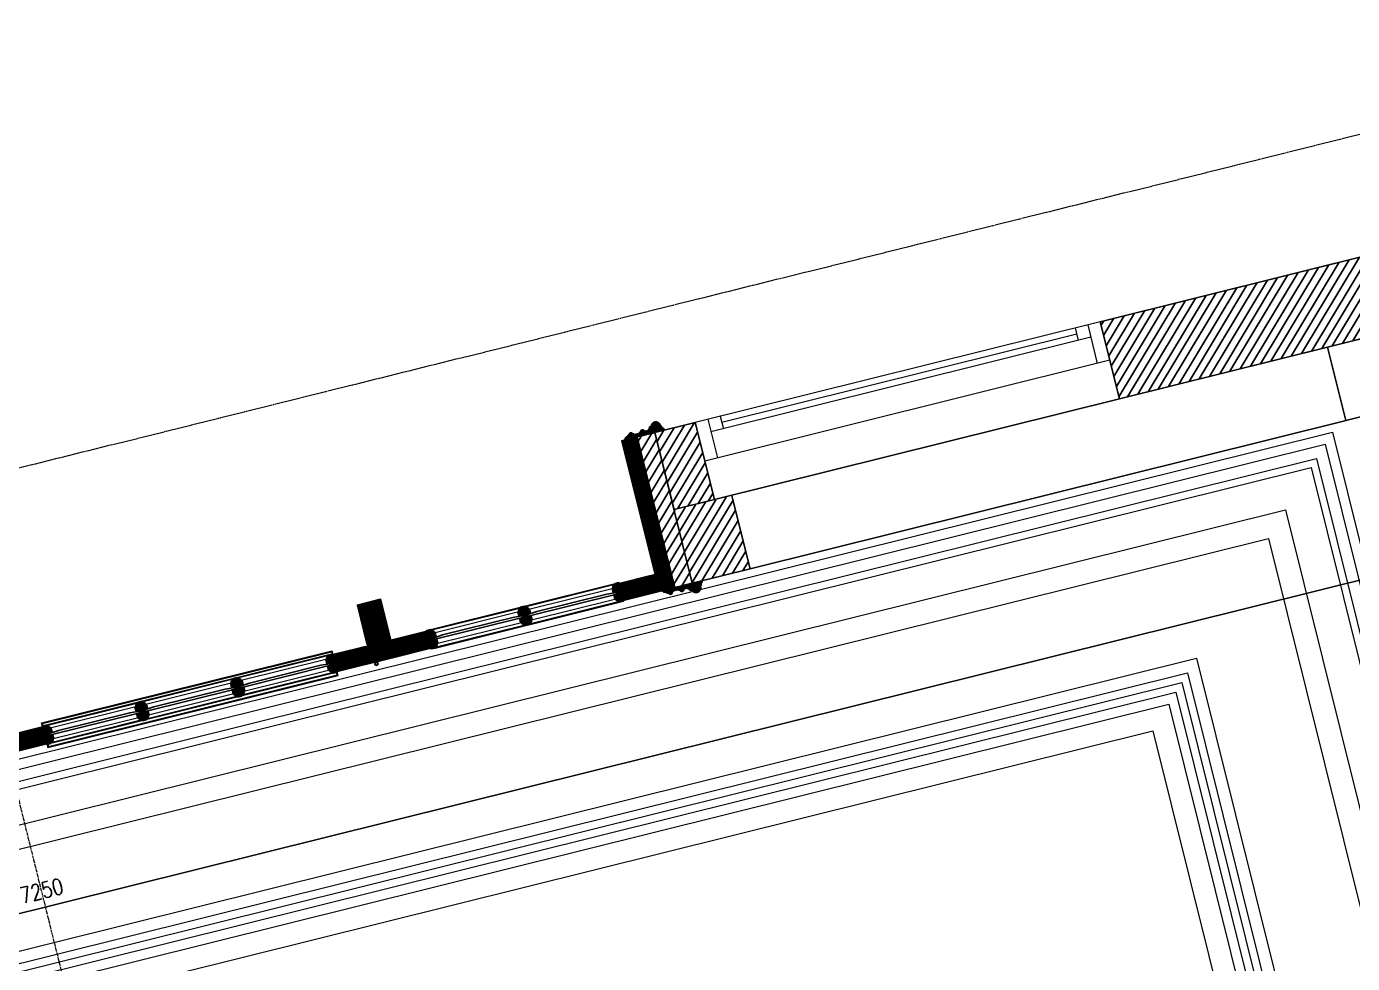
# Model space of a CAD drawing. Header units: inches. Extents: x 122939 to 389145, y 29603 to 574065.
# Drawn here: x 355941 to 359277, y 500644 to 503002 of the extents above; entities that cross this region are included whole.
import ezdxf

# ---------------------------------------------------------------- set-up
doc = ezdxf.new("R2010")
doc.units = ezdxf.units.IN
doc.header["$MEASUREMENT"] = 0
doc.linetypes.add('CENTERX2', pattern=[4, 2.5, -0.5, 0.5, -0.5])
doc.linetypes.add('PHANTOM-Z', pattern=[69.2, 60, -1.4, 2.5, -1.4, 2.5, -1.4])
for name, color, linetype, lineweight in [('a-cut', 30, 'PHANTOM-Z', 18), ('A-Dim-ID', 9, 'Continuous', 20), ('A-GLAZ', 134, 'Continuous', 18), ('A-WALL-TILE', 8, 'Continuous', 9), ('GRC', 41, 'Continuous', 0)]:
    doc.layers.add(name, color=color, linetype=linetype, lineweight=lineweight)
for name, color, linetype in [('A-WALL', 7, 'Continuous'), ('CQ Wall hatch_CHB', 8, 'Continuous'), ('FURNITURE', 252, 'Continuous'), ('Layer7', 8, 'Continuous')]:
    doc.layers.add(name, color=color, linetype=linetype)
doc.styles.add('ST9', font='romans.shx', dxfattribs={"width": 0.8})
doc.dimstyles.new('DIM-20', dxfattribs={"dimscale": 1000, "dimtxt": 0.044, "dimasz": 0.035, "dimexe": 0.022, "dimexo": 0.022, "dimgap": 0.022, "dimtad": 1, "dimdec": 0, "dimzin": 0, "dimdsep": 46, "dimtxsty": 'ST9', "dimblk1": 'ARCHTICK', "dimblk2": 'ARCHTICK', "dimsah": 1, "dimcen": 0.088, "dimdle": 0.04, "dimclrd": 256, "dimclre": 256, "dimclrt": 3, "dimadec": 0, "dimazin": 0, "dimtfac": 1, "dimtdec": 0, "dimtix": 1, "dimtofl": 0, "dimtmove": 1, "dimatfit": 3, "dimldrblk": 'CLOSED', "dimfxl": 1, "dimtolj": 1, "dimtzin": 0, "dimarcsym": 0})
pattern_1 = [(238.971423, (340850.444, 394099.291), (16.0670684, -9.6649787), [])]
pattern_2 = [(135, (-4101.4994, -5827.568), (-1.76776695, -1.76776695), [])]
pattern_3 = [(135, (-3108.8667, -5827.568), (-1.76776695, -1.76776695), [])]
pattern_4 = [(135, (247.5, 0), (-1.76776695, -1.76776695), [])]

# ---------------------------------------------------------------- blocks, each defined once
blk = doc.blocks.new('_ARCHTICK')
at = {"color": 0, "linetype": 'ByBlock', "const_width": 0.15}
blk.add_lwpolyline([(-0.5, -0.5), (0.5, 0.5)], dxfattribs=at)
blk = doc.blocks.new('*D111')
at = {"layer": 'A-Dim-ID', "lineweight": -2, "transparency": 16777216}
for p, q in [((352432.8, 499901.6), (359545.9, 501671.3)), ((359500.9, 501686.4), (359512.4, 501640.3)), ((352465.4, 499936), (352476.9, 499889.9))]:
    blk.add_line(p, q, dxfattribs=at)
at = {"layer": 'Defpoints', "color": 0, "transparency": 16777216}
for p in [(359495.6, 501707.7, 0), (359507.1, 501661.7), (352460.1, 499957.3)]:
    blk.add_point(p, dxfattribs=at)
at = {"layer": 'A-Dim-ID', "lineweight": -2, "transparency": 16777216, "xscale": 20, "yscale": 20, "zscale": 20}
for p, rotation in [((359507.1, 501661.7), 13.9714232829857), ((352471.6, 499911.3), 193.9714232829857)]:
    blk.add_blockref('_ARCHTICK', p, dxfattribs=dict(at, rotation=rotation))
at = {"layer": 'A-Dim-ID', "color": 3, "transparency": 16777216, "insert": (355979.2, 500827.2), "char_height": 40, "attachment_point": 5, "rotation": 13.9714, "style": 'ST9'}
blk.add_mtext('\\A1;7250', dxfattribs=at)
blk = doc.blocks.new('_CLOSED')
at = {"color": 0, "linetype": 'ByBlock'}
for p, q in [((-1, 0.17), (0, 0)), ((-1, 0.17), (-1, -0.17)), ((0, 0), (-1, -0.17)), ((0, 0), (-1, 0))]:
    blk.add_line(p, q, dxfattribs=at)
blk = doc.blocks.new('A$C276B60FF')
at = {"layer": 'FURNITURE', "color": 0, "lineweight": 5}
for p, q in [((4, -4.7, -468.2), (5.3, -3.4, -468.2)), ((4, -6.4, -468.2), (5.2, -5.2, -468.2)), ((5.2, -4.4, -468.2), (4.2, -4.9, -468.2)), ((5.1, -6.2, -468.2), (4.2, -6.6, -468.2)), ((8, -4.7, -468.2), (6.7, -3.4, -468.2)), ((6.8, -4.4, -468.2), (7.9, -4.9, -468.2)), ((8, -6.4, -468.2), (6.9, -5.2, -468.2)), ((6.9, -6.2, -468.2), (7.9, -6.6, -468.2))]:
    blk.add_line(p, q, dxfattribs=at)
at = {"layer": 'FURNITURE', "color": 0, "lineweight": 5, "elevation": -468.2}
for points in [[(3, -9.9), (3, -7.9, -0.371091), (3.5, -7.4, -0.011049), (5, -7.3, -0.011049)], [(7, -7.3, -0.01116), (8.5, -7.4, -0.382087), (9, -7.9), (9, -9, -0.302252), (8.7, -9.5, -0.080721), (3.5, -10.4, -0.418), (3, -9.9)], [(6.7, -3.4), (6.7, -2.9, 0.873613), (5.4, -3), (5.3, -3.4)]]:
    blk.add_lwpolyline(points, format="xyb", dxfattribs=at)
for points in [[(5.1, -6.2), (5, -7.3)], [(5.2, -4.4), (5.2, -5.2)], [(6.9, -5.2), (6.8, -4.4)], [(7, -7.3), (6.9, -6.2)]]:
    blk.add_lwpolyline(points, dxfattribs=at)
at = {"layer": 'FURNITURE', "color": 0, "lineweight": 5}
for centre, start, end in [((4.1, -4.8, -468.2), 141.1325, 292.0729), ((4.1, -6.5, -468.2), 141.1325, 292.0729), ((7.9, -4.8, -468.2), 247.9271, 38.8675), ((7.9, -6.5, -468.2), 247.9271, 38.8675)]:
    blk.add_arc(centre, 0.1, start, end, dxfattribs=at)
blk = doc.blocks.new('french door top')
at = {"lineweight": 0}
h = blk.add_hatch(dxfattribs=at)
h.set_pattern_fill('ANSI31', color=8, scale=20, angle=90)
h.paths.add_polyline_path([(5903.7, 5862.5), (6003.7, 5862.5), (6003.7, 5906.5), (5903.7, 5906.5)])
h = blk.add_hatch(dxfattribs=at)
h.set_pattern_fill('ANSI31', color=8, scale=20)
h.paths.add_polyline_path([(6003.7, 5860.5), (6013.7, 5860.5), (6013.7, 5887.5), (6023.7, 5887.5), (6023.7, 5898.5), (6021.7, 5898.5, 0.414214), (6013.7, 5906.5), (6013.7, 5908.5), (6003.7, 5908.5)])
h = blk.add_hatch(dxfattribs=at)
h.set_pattern_fill('ANSI31', color=8, scale=20)
edge = h.paths.add_edge_path()
edge.add_line((6251.2, 5860.5), (6251.2, 5887.5))
edge.add_line((6251.2, 5887.5), (6241.2, 5887.5))
edge.add_line((6241.2, 5887.5), (6241.2, 5898.5))
edge.add_line((6241.2, 5898.5), (6243.2, 5898.5))
edge.add_arc((6251.2, 5898.5), 8, 90, 180, ccw=False)
edge.add_line((6251.2, 5906.5), (6251.2, 5908.5))
edge.add_line((6251.2, 5908.5), (6261.2, 5908.5))
edge.add_line((6261.2, 5908.5), (6261.2, 5906.5))
edge.add_arc((6261.2, 5898.5), 8, 0, 90, ccw=False)
edge.add_line((6269.2, 5898.5), (6271.2, 5898.5))
edge.add_line((6271.2, 5898.5), (6271.2, 5887.5))
edge.add_line((6271.2, 5887.5), (6261.2, 5887.5))
edge.add_line((6261.2, 5887.5), (6261.2, 5860.5))
edge.add_line((6261.2, 5860.5), (6251.2, 5860.5))
h = blk.add_hatch(dxfattribs=at)
h.set_pattern_fill('ANSI31', color=8, scale=20)
h.set_pattern_definition([(45, (247.5, 0), (-1.76776695, 1.76776695), [])])
edge = h.paths.add_edge_path()
edge.add_line((6498.7, 5860.5), (6498.7, 5887.5))
edge.add_line((6498.7, 5887.5), (6488.7, 5887.5))
edge.add_line((6488.7, 5887.5), (6488.7, 5898.5))
edge.add_line((6488.7, 5898.5), (6490.7, 5898.5))
edge.add_arc((6498.7, 5898.5), 8, 90, 180, ccw=False)
edge.add_line((6498.7, 5906.5), (6498.7, 5908.5))
edge.add_line((6498.7, 5908.5), (6508.7, 5908.5))
edge.add_line((6508.7, 5908.5), (6508.7, 5906.5))
edge.add_arc((6508.7, 5898.5), 8, 0, 90, ccw=False)
edge.add_line((6516.7, 5898.5), (6518.7, 5898.5))
edge.add_line((6518.7, 5898.5), (6518.7, 5887.5))
edge.add_line((6518.7, 5887.5), (6508.7, 5887.5))
edge.add_line((6508.7, 5887.5), (6508.7, 5860.5))
edge.add_line((6508.7, 5860.5), (6498.7, 5860.5))
h = blk.add_hatch(dxfattribs=at)
h.set_pattern_fill('ANSI31', color=8, scale=20)
h.paths.add_polyline_path([(6736.2, 5898.5), (6738.2, 5898.5, -0.414214), (6746.2, 5906.5), (6746.2, 5908.5), (6756.2, 5908.5), (6756.2, 5860.5), (6746.2, 5860.5), (6746.2, 5887.5), (6736.2, 5887.5)])
h = blk.add_hatch(dxfattribs=at)
h.set_pattern_fill('ANSI31', color=8, scale=20, angle=90)
edge = h.paths.add_edge_path()
edge.add_line((6856.2, 5862.5), (6756.2, 5862.5))
edge.add_line((6756.2, 5862.5), (6756.2, 5906.5))
edge.add_line((6756.2, 5906.5), (6855.8, 5906.5))
edge.add_line((6855.8, 5906.5), (6855.8, 5862.5))
h = blk.add_hatch(dxfattribs=at)
h.set_pattern_fill('ANSI31', color=8, scale=20, angle=90)
h.paths.add_polyline_path([(6023.7, 5881.5), (6013.7, 5881.5), (6013.7, 5862.5, 0.414214), (6021.7, 5870.5), (6023.7, 5870.5)])
h = blk.add_hatch(dxfattribs=at)
h.set_pattern_fill('ANSI31', color=8, scale=20, angle=90)
edge = h.paths.add_edge_path()
edge.add_line((6251.2, 5862.5), (6251.2, 5881.5))
edge.add_line((6251.2, 5881.5), (6241.2, 5881.5))
edge.add_line((6241.2, 5881.5), (6241.2, 5870.5))
edge.add_line((6241.2, 5870.5), (6243.2, 5870.5))
edge.add_arc((6251.2, 5870.5), 8, 180, 270)
h = blk.add_hatch(dxfattribs=at)
h.set_pattern_fill('ANSI31', color=8, scale=20, angle=90)
edge = h.paths.add_edge_path()
edge.add_line((6261.2, 5862.5), (6261.2, 5881.5))
edge.add_line((6261.2, 5881.5), (6271.2, 5881.5))
edge.add_line((6271.2, 5881.5), (6271.2, 5870.5))
edge.add_line((6271.2, 5870.5), (6269.2, 5870.5))
edge.add_arc((6261.2, 5870.5), 8, -90, 0, ccw=False)
h = blk.add_hatch(dxfattribs=at)
h.set_pattern_fill('ANSI31', color=8, scale=20, angle=90)
h.set_pattern_definition(pattern_4)
edge = h.paths.add_edge_path()
edge.add_line((6498.7, 5862.5), (6498.7, 5881.5))
edge.add_line((6498.7, 5881.5), (6488.7, 5881.5))
edge.add_line((6488.7, 5881.5), (6488.7, 5870.5))
edge.add_line((6488.7, 5870.5), (6490.7, 5870.5))
edge.add_arc((6498.7, 5870.5), 8, 180, 270)
h = blk.add_hatch(dxfattribs=at)
h.set_pattern_fill('ANSI31', color=8, scale=20, angle=90)
h.set_pattern_definition(pattern_4)
edge = h.paths.add_edge_path()
edge.add_line((6508.7, 5862.5), (6508.7, 5881.5))
edge.add_line((6508.7, 5881.5), (6518.7, 5881.5))
edge.add_line((6518.7, 5881.5), (6518.7, 5870.5))
edge.add_line((6518.7, 5870.5), (6516.7, 5870.5))
edge.add_arc((6508.7, 5870.5), 8, -90, 0, ccw=False)
h = blk.add_hatch(dxfattribs=at)
h.set_pattern_fill('ANSI31', color=8, scale=20, angle=90)
h.paths.add_polyline_path([(6736.2, 5881.5), (6746.2, 5881.5), (6746.2, 5862.5, -0.414214), (6738.2, 5870.5), (6736.2, 5870.5)])
at = {"color": 8, "lineweight": 0}
for p, q in [((6746.2, 5908.5), (6013.7, 5908.5)), ((6251.2, 5906.5), (6013.7, 5906.5)), ((6498.7, 5906.5), (6261.2, 5906.5)), ((6746.2, 5906.5), (6508.7, 5906.5)), ((6243.2, 5898.5), (6021.7, 5898.5)), ((6490.7, 5898.5), (6269.2, 5898.5)), ((6736.2, 5898.5), (6516.7, 5898.5)), ((6251.2, 5862.5), (6013.7, 5862.5)), ((6746.2, 5860.5), (6013.7, 5860.5)), ((6243.2, 5870.5), (6021.7, 5870.5)), ((6498.7, 5862.5), (6261.2, 5862.5)), ((6490.7, 5870.5), (6269.2, 5870.5)), ((6746.2, 5862.5), (6508.7, 5862.5)), ((6736.2, 5870.5), (6516.7, 5870.5))]:
    blk.add_line(p, q, dxfattribs=at)
at = {"color": 0, "lineweight": -2, "elevation": 0}
for points in [[(5903.7, 5862.5), (6003.7, 5862.5), (6003.7, 5906.5), (5903.7, 5906.5), (5903.7, 5862.5)], [(6856.2, 5862.5), (6756.2, 5862.5), (6756.2, 5906.5), (6855.8, 5906.5), (6855.8, 5862.5)]]:
    blk.add_lwpolyline(points, dxfattribs=at)
for points in [[(6013.7, 5860.5), (6003.7, 5860.5), (6003.7, 5908.5), (6013.7, 5908.5), (6013.7, 5906.5, -0.414214), (6021.7, 5898.5), (6023.7, 5898.5), (6023.7, 5887.5), (6013.7, 5887.5), (6013.7, 5860.5)], [(6746.2, 5860.5), (6756.2, 5860.5), (6756.2, 5908.5), (6746.2, 5908.5), (6746.2, 5906.5, 0.414214), (6738.2, 5898.5), (6736.2, 5898.5), (6736.2, 5887.5), (6746.2, 5887.5), (6746.2, 5860.5)], [(6013.7, 5862.5), (6013.7, 5881.5), (6023.7, 5881.5), (6023.7, 5870.5), (6021.7, 5870.5, -0.414214), (6013.7, 5862.5, 1)], [(6251.2, 5862.5), (6251.2, 5881.5), (6241.2, 5881.5), (6241.2, 5870.5), (6243.2, 5870.5, 0.414214), (6251.2, 5862.5, -1)], [(6261.2, 5862.5), (6261.2, 5881.5), (6271.2, 5881.5), (6271.2, 5870.5), (6269.2, 5870.5, -0.414214), (6261.2, 5862.5, 1)], [(6746.2, 5862.5), (6746.2, 5881.5), (6736.2, 5881.5), (6736.2, 5870.5), (6738.2, 5870.5, 0.414214), (6746.2, 5862.5, -1)]]:
    blk.add_lwpolyline(points, format="xyb", dxfattribs=at)
blk.add_lwpolyline([(6251.2, 5860.5), (6251.2, 5887.5), (6241.2, 5887.5), (6241.2, 5898.5), (6243.2, 5898.5, -0.414214), (6251.2, 5906.5), (6251.2, 5908.5), (6261.2, 5908.5), (6261.2, 5906.5, -0.414214), (6269.2, 5898.5), (6271.2, 5898.5), (6271.2, 5887.5), (6261.2, 5887.5), (6261.2, 5860.5)], format="xyb", close=True, dxfattribs=at)
at = {"color": 0, "lineweight": -2}
blk.add_lwpolyline([(6508.7, 5860.5), (6508.7, 5887.5), (6518.7, 5887.5), (6518.7, 5898.5), (6516.7, 5898.5, 0.414214), (6508.7, 5906.5), (6508.7, 5908.5), (6498.7, 5908.5), (6498.7, 5906.5, 0.414214), (6490.7, 5898.5), (6488.7, 5898.5), (6488.7, 5887.5), (6498.7, 5887.5), (6498.7, 5860.5)], format="xyb", close=True, dxfattribs=at)
at = {"color": 0, "elevation": 0}
for points in [[(6040, 5887.7), (6015.7, 5885.7), (6015.7, 5881.7), (6249.2, 5881.7), (6249.2, 5885.7), (6225, 5887.7)], [(6535, 5887.7), (6510.7, 5885.7), (6510.7, 5881.7), (6744.2, 5881.7), (6744.2, 5885.7), (6720, 5887.7)]]:
    blk.add_lwpolyline(points, close=True, dxfattribs=at)
at = {"color": 0}
blk.add_lwpolyline([(6287.5, 5887.7), (6263.2, 5885.7), (6263.2, 5881.7), (6496.7, 5881.7), (6496.7, 5885.7), (6472.5, 5887.7)], close=True, dxfattribs=at)
at = {"color": 0, "lineweight": -2}
for points in [[(6498.7, 5862.5), (6498.7, 5881.5), (6488.7, 5881.5), (6488.7, 5870.5), (6490.7, 5870.5, 0.414214), (6498.7, 5862.5, -1)], [(6508.7, 5862.5), (6508.7, 5881.5), (6518.7, 5881.5), (6518.7, 5870.5), (6516.7, 5870.5, -0.414214), (6508.7, 5862.5, 1)]]:
    blk.add_lwpolyline(points, format="xyb", dxfattribs=at)
blk = doc.blocks.new('A$C419e398c')
at = {"lineweight": 0}
h = blk.add_hatch(dxfattribs=at)
h.set_pattern_fill('ANSI31', color=8, scale=20, angle=90)
h.set_pattern_definition(pattern_2)
edge = h.paths.add_edge_path()
edge.add_line((3500, 421.1), (3500, 416.3))
edge.add_line((3500, 416.3), (3600, 416.3))
edge.add_line((3600, 416.3), (3600, 420.9))
edge.add_line((3600, 420.9), (3599.9, 420.9))
edge.add_line((3599.9, 420.9), (3599.8, 420.9))
edge.add_line((3599.8, 420.9), (3599.7, 420.9))
edge.add_line((3599.7, 420.9), (3599.6, 420.9))
edge.add_line((3599.6, 420.9), (3599.5, 420.9))
edge.add_line((3599.5, 420.9), (3599.4, 420.9))
edge.add_line((3599.4, 420.9), (3599.3, 421))
edge.add_line((3599.3, 421), (3599.2, 421))
edge.add_line((3599.2, 421), (3599.1, 421))
edge.add_line((3599.1, 421), (3598.9, 421.1))
edge.add_line((3598.9, 421.1), (3598.8, 421.1))
edge.add_line((3598.8, 421.1), (3598.7, 421.2))
edge.add_line((3598.7, 421.2), (3598.6, 421.2))
edge.add_line((3598.6, 421.2), (3598.5, 421.3))
edge.add_line((3598.5, 421.3), (3598.4, 421.3))
edge.add_line((3598.4, 421.3), (3598.3, 421.4))
edge.add_line((3598.3, 421.4), (3598.2, 421.4))
edge.add_line((3598.2, 421.4), (3598.1, 421.5))
edge.add_line((3598.1, 421.5), (3598.1, 421.6))
edge.add_line((3598.1, 421.6), (3598, 421.7))
edge.add_line((3598, 421.7), (3597.9, 421.7))
edge.add_line((3597.9, 421.7), (3597.8, 421.8))
edge.add_line((3597.8, 421.8), (3597.7, 421.9))
edge.add_line((3597.7, 421.9), (3597.6, 422))
edge.add_line((3597.6, 422), (3597.5, 422.1))
edge.add_line((3597.5, 422.1), (3597.4, 422.2))
edge.add_line((3597.4, 422.2), (3597.3, 422.3))
edge.add_line((3597.3, 422.3), (3597.2, 422.4))
edge.add_line((3597.2, 422.4), (3597.2, 422.5))
edge.add_line((3597.2, 422.5), (3597.1, 422.6))
edge.add_line((3597.1, 422.6), (3597, 422.7))
edge.add_line((3597, 422.7), (3596.9, 422.8))
edge.add_line((3596.9, 422.8), (3596.9, 422.9))
edge.add_line((3596.9, 422.9), (3596.8, 423))
edge.add_line((3596.8, 423), (3596.7, 423.1))
edge.add_line((3596.7, 423.1), (3596.6, 423.3))
edge.add_line((3596.6, 423.3), (3596.6, 423.4))
edge.add_line((3596.6, 423.4), (3596.5, 423.5))
edge.add_line((3596.5, 423.5), (3596.5, 423.7))
edge.add_line((3596.5, 423.7), (3596.4, 423.8))
edge.add_line((3596.4, 423.8), (3596.3, 423.9))
edge.add_line((3596.3, 423.9), (3596.3, 424.1))
edge.add_line((3596.3, 424.1), (3596.2, 424.2))
edge.add_line((3596.2, 424.2), (3596.2, 424.3))
edge.add_line((3596.2, 424.3), (3596.1, 424.5))
edge.add_line((3596.1, 424.5), (3596.1, 424.6))
edge.add_line((3596.1, 424.6), (3596, 424.8))
edge.add_line((3596, 424.8), (3596, 424.9))
edge.add_line((3596, 424.9), (3596, 425.1))
edge.add_line((3596, 425.1), (3595.9, 425.2))
edge.add_line((3595.9, 425.2), (3595.9, 425.4))
edge.add_line((3595.9, 425.4), (3595.9, 425.5))
edge.add_line((3595.9, 425.5), (3595.8, 425.7))
edge.add_line((3595.8, 425.7), (3595.8, 425.8))
edge.add_line((3595.8, 425.8), (3595.8, 426))
edge.add_line((3595.8, 426), (3595.7, 426.1))
edge.add_line((3595.7, 426.1), (3595.7, 426.3))
edge.add_line((3595.7, 426.3), (3595.7, 426.5))
edge.add_line((3595.7, 426.5), (3595.7, 426.6))
edge.add_line((3595.7, 426.6), (3595.7, 426.8))
edge.add_line((3595.7, 426.8), (3595.7, 426.9))
edge.add_line((3595.7, 426.9), (3595.7, 427.1))
edge.add_line((3595.7, 427.1), (3595.7, 427.3))
edge.add_line((3595.7, 427.3), (3595.7, 427.4))
edge.add_line((3595.7, 427.4), (3593.3, 427.4))
edge.add_arc((3581.8, 430), 11.9, 347.2836, 526.0538)
edge.add_line((3570.2, 432.9), (3566.1, 432.9))
edge.add_arc((3555.4, 436), 11.2, 247.5451, 343.884, ccw=False)
edge.add_arc((3546, 425.1), 5.15, 6.0441, 173.9557)
edge.add_line((3540.9, 425.7), (3538.5, 425.7))
edge.add_line((3538.5, 425.7), (3538.5, 425.5))
edge.add_line((3538.5, 425.5), (3538.4, 425.3))
edge.add_line((3538.4, 425.3), (3538.4, 425))
edge.add_line((3538.4, 425), (3538.3, 424.8))
edge.add_line((3538.3, 424.8), (3538.2, 424.7))
edge.add_line((3538.2, 424.7), (3538.2, 424.5))
edge.add_line((3538.2, 424.5), (3538, 424.3))
edge.add_line((3538, 424.3), (3537.9, 424.1))
edge.add_line((3537.9, 424.1), (3537.8, 424))
edge.add_line((3537.8, 424), (3537.6, 423.8))
edge.add_line((3537.6, 423.8), (3537.5, 423.7))
edge.add_line((3537.5, 423.7), (3537.3, 423.6))
edge.add_line((3537.3, 423.6), (3537.1, 423.5))
edge.add_line((3537.1, 423.5), (3536.9, 423.4))
edge.add_line((3536.9, 423.4), (3536.7, 423.4))
edge.add_line((3536.7, 423.4), (3536.5, 423.3))
edge.add_line((3536.5, 423.3), (3536.3, 423.3))
edge.add_line((3536.3, 423.3), (3536.1, 423.3))
edge.add_line((3536.1, 423.3), (3526.1, 423.3))
edge.add_line((3526.1, 423.3), (3525.9, 423.3))
edge.add_line((3525.9, 423.3), (3525.7, 423.3))
edge.add_line((3525.7, 423.3), (3525.5, 423.4))
edge.add_line((3525.5, 423.4), (3525.3, 423.4))
edge.add_line((3525.3, 423.4), (3525.1, 423.5))
edge.add_line((3525.1, 423.5), (3524.9, 423.6))
edge.add_line((3524.9, 423.6), (3524.7, 423.7))
edge.add_line((3524.7, 423.7), (3524.6, 423.8))
edge.add_line((3524.6, 423.8), (3524.4, 424))
edge.add_line((3524.4, 424), (3524.3, 424.1))
edge.add_line((3524.3, 424.1), (3524.2, 424.3))
edge.add_line((3524.2, 424.3), (3524.1, 424.5))
edge.add_line((3524.1, 424.5), (3524, 424.7))
edge.add_line((3524, 424.7), (3523.9, 424.8))
edge.add_line((3523.9, 424.8), (3523.8, 425))
edge.add_line((3523.8, 425), (3523.8, 425.3))
edge.add_line((3523.8, 425.3), (3523.7, 425.5))
edge.add_line((3523.7, 425.5), (3523.7, 425.7))
edge.add_line((3523.7, 425.7), (3521.4, 425.7))
edge.add_line((3521.4, 425.7), (3521.3, 426))
edge.add_line((3521.3, 426), (3521.3, 426.3))
edge.add_line((3521.3, 426.3), (3521.2, 426.6))
edge.add_line((3521.2, 426.6), (3521.1, 426.9))
edge.add_line((3521.1, 426.9), (3521, 427.2))
edge.add_line((3521, 427.2), (3520.8, 427.5))
edge.add_line((3520.8, 427.5), (3520.7, 427.8))
edge.add_line((3520.7, 427.8), (3520.5, 428))
edge.add_line((3520.5, 428), (3520.3, 428.3))
edge.add_line((3520.3, 428.3), (3520, 428.6))
edge.add_line((3520, 428.6), (3519.8, 428.8))
edge.add_line((3519.8, 428.8), (3519.6, 429.1))
edge.add_line((3519.6, 429.1), (3519.3, 429.3))
edge.add_line((3519.3, 429.3), (3519, 429.5))
edge.add_line((3519, 429.5), (3518.7, 429.6))
edge.add_line((3518.7, 429.6), (3518.4, 429.8))
edge.add_line((3518.4, 429.8), (3518.1, 429.9))
edge.add_line((3518.1, 429.9), (3517.8, 430))
edge.add_line((3517.8, 430), (3517.5, 430.1))
edge.add_line((3517.5, 430.1), (3517.2, 430.2))
edge.add_line((3517.2, 430.2), (3516.8, 430.2))
edge.add_line((3516.8, 430.2), (3516.5, 430.3))
edge.add_line((3516.5, 430.3), (3516.2, 430.3))
edge.add_line((3516.2, 430.3), (3515.9, 430.3))
edge.add_line((3515.9, 430.3), (3515.6, 430.2))
edge.add_line((3515.6, 430.2), (3515.3, 430.2))
edge.add_line((3515.3, 430.2), (3515, 430.1))
edge.add_line((3515, 430.1), (3514.7, 430))
edge.add_line((3514.7, 430), (3514.4, 429.9))
edge.add_line((3514.4, 429.9), (3514.1, 429.8))
edge.add_line((3514.1, 429.8), (3513.8, 429.6))
edge.add_line((3513.8, 429.6), (3513.5, 429.5))
edge.add_line((3513.5, 429.5), (3513.2, 429.3))
edge.add_line((3513.2, 429.3), (3512.9, 429.1))
edge.add_line((3512.9, 429.1), (3512.7, 428.8))
edge.add_line((3512.7, 428.8), (3512.4, 428.6))
edge.add_line((3512.4, 428.6), (3512.2, 428.3))
edge.add_line((3512.2, 428.3), (3512, 428))
edge.add_line((3512, 428), (3511.8, 427.8))
edge.add_line((3511.8, 427.8), (3511.7, 427.5))
edge.add_line((3511.7, 427.5), (3511.5, 427.2))
edge.add_line((3511.5, 427.2), (3511.4, 426.9))
edge.add_line((3511.4, 426.9), (3511.3, 426.6))
edge.add_line((3511.3, 426.6), (3511.2, 426.3))
edge.add_line((3511.2, 426.3), (3511.2, 426))
edge.add_line((3511.2, 426), (3511.1, 425.7))
edge.add_line((3511.1, 425.7), (3508.7, 425.7))
edge.add_line((3508.7, 425.7), (3508.4, 425.2))
edge.add_line((3508.4, 425.2), (3508, 424.7))
edge.add_line((3508, 424.7), (3507.6, 424.3))
edge.add_line((3507.6, 424.3), (3507.2, 423.9))
edge.add_line((3507.2, 423.9), (3506.7, 423.5))
edge.add_line((3506.7, 423.5), (3506.2, 423.1))
edge.add_line((3506.2, 423.1), (3505.7, 422.8))
edge.add_line((3505.7, 422.8), (3505.2, 422.5))
edge.add_line((3505.2, 422.5), (3504.6, 422.2))
edge.add_line((3504.6, 422.2), (3504.1, 422))
edge.add_line((3504.1, 422), (3503.5, 421.7))
edge.add_line((3503.5, 421.7), (3502.9, 421.6))
edge.add_line((3502.9, 421.6), (3502.3, 421.4))
edge.add_line((3502.3, 421.4), (3501.8, 421.3))
edge.add_line((3501.8, 421.3), (3501.2, 421.2))
edge.add_line((3501.2, 421.2), (3500.6, 421.2))
edge.add_line((3500.6, 421.2), (3500, 421.1))
h = blk.add_hatch(dxfattribs=at)
h.set_pattern_fill('ANSI31', color=8, scale=20, angle=90)
h.set_pattern_definition(pattern_2)
h.paths.add_polyline_path([(2804.7, 372.3), (2804.7, 266.3), (2744.7, 266.3), (2744.7, 369.3), (2749.7, 369.3), (2749.7, 363.3), (2751.7, 363.3), (2751.7, 369.3), (2756.7, 369.3), (2756.7, 416.3), (2798, 416.3), (2798, 372.3)])
h = blk.add_hatch(dxfattribs=at)
h.set_pattern_fill('ANSI31', color=8, scale=20, angle=90)
h.set_pattern_definition(pattern_2)
h.paths.add_polyline_path([(2798, 416.3), (2898, 416.3), (2898, 372.3), (2798, 372.3)])
h = blk.add_hatch(dxfattribs=at)
h.set_pattern_fill('ANSI31', color=8, scale=20)
h.set_pattern_definition([(45, (-4103.5846, -5827.568), (-1.76776695, 1.76776695), [])])
h.paths.add_polyline_path([(2917.9, 380.3), (2915.9, 380.3, -0.414214), (2907.9, 372.3), (2907.9, 370.3), (2897.9, 370.3), (2897.9, 418.3), (2907.9, 418.3), (2907.9, 391.3), (2917.9, 391.3)])
h = blk.add_hatch(dxfattribs=at)
h.set_pattern_fill('ANSI31', color=8, scale=20, angle=90)
h.set_pattern_definition([(135, (-4103.5846, -5827.568), (-1.76776695, -1.76776695), [])])
h.paths.add_polyline_path([(2917.9, 397.3), (2907.9, 397.3), (2907.9, 416.3, -0.414214), (2915.9, 408.3), (2917.9, 408.3)])
h = blk.add_hatch(dxfattribs=at)
h.set_pattern_fill('ANSI31', color=8, scale=20)
h.set_pattern_definition([(45, (-3108.8667, -5827.568), (-1.76776695, 1.76776695), [])])
edge = h.paths.add_edge_path()
edge.add_line((3142.4, 418.3), (3142.4, 391.3))
edge.add_line((3142.4, 391.3), (3132.4, 391.3))
edge.add_line((3132.4, 391.3), (3132.4, 380.3))
edge.add_line((3132.4, 380.3), (3134.4, 380.3))
edge.add_arc((3142.4, 380.3), 8, 179.9999, 269.9999)
edge.add_line((3142.4, 372.3), (3142.4, 370.3))
edge.add_line((3142.4, 370.3), (3152.4, 370.3))
edge.add_line((3152.4, 370.3), (3152.4, 372.3))
edge.add_arc((3152.4, 380.3), 8, 269.9999, 359.9999)
edge.add_line((3160.4, 380.3), (3162.4, 380.3))
edge.add_line((3162.4, 380.3), (3162.4, 391.3))
edge.add_line((3162.4, 391.3), (3152.4, 391.3))
edge.add_line((3152.4, 391.3), (3152.4, 418.3))
edge.add_line((3152.4, 418.3), (3142.4, 418.3))
h = blk.add_hatch(dxfattribs=at)
h.set_pattern_fill('ANSI31', color=8, scale=20, angle=90)
h.set_pattern_definition(pattern_3)
edge = h.paths.add_edge_path()
edge.add_line((3142.4, 416.3), (3142.4, 397.3))
edge.add_line((3142.4, 397.3), (3132.4, 397.3))
edge.add_line((3132.4, 397.3), (3132.4, 408.3))
edge.add_line((3132.4, 408.3), (3134.4, 408.3))
edge.add_arc((3142.4, 408.3), 8, 89.9999, 179.9999, ccw=False)
h = blk.add_hatch(dxfattribs=at)
h.set_pattern_fill('ANSI31', color=8, scale=20, angle=90)
h.set_pattern_definition(pattern_3)
edge = h.paths.add_edge_path()
edge.add_line((3152.4, 416.3), (3152.4, 397.3))
edge.add_line((3152.4, 397.3), (3162.4, 397.3))
edge.add_line((3162.4, 397.3), (3162.4, 408.3))
edge.add_line((3162.4, 408.3), (3160.4, 408.3))
edge.add_arc((3152.4, 408.3), 8, 359.9999, 449.9999)
h = blk.add_hatch(dxfattribs=at)
h.set_pattern_fill('ANSI31', color=8, scale=20)
h.set_pattern_definition([(45, (-3359.5162, -5827.568), (-1.76776695, 1.76776695), [])])
h.paths.add_polyline_path([(3376.7, 380.3), (3378.7, 380.3, 0.414214), (3386.7, 372.3), (3386.7, 370.3), (3396.7, 370.3), (3396.7, 418.3), (3386.7, 418.3), (3386.7, 391.3), (3376.7, 391.3)])
h = blk.add_hatch(dxfattribs=at)
h.set_pattern_fill('ANSI31', color=8, scale=20, angle=90)
h.set_pattern_definition([(135, (-3359.5162, -5827.568), (-1.76776695, -1.76776695), [])])
h.paths.add_polyline_path([(3376.7, 397.3), (3386.7, 397.3), (3386.7, 416.3, 0.414214), (3378.7, 408.3), (3376.7, 408.3)])
h = blk.add_hatch(dxfattribs=at)
h.set_pattern_fill('ANSI31', color=8, scale=20, angle=90)
h.set_pattern_definition(pattern_2)
h.paths.add_polyline_path([(3496.7, 416.3), (3396.7, 416.3), (3396.7, 372.3), (3496.7, 372.3)])
h = blk.add_hatch(dxfattribs=at)
h.set_pattern_fill('ANSI31', color=8, scale=20, angle=90)
h.set_pattern_definition(pattern_2)
h.paths.add_polyline_path([(3530, 416.3), (3496.7, 416.3), (3496.7, 372.3), (3490, 372.3), (3490, 25.6), (3530, 25.6)])
h = blk.add_hatch(dxfattribs=at)
h.set_pattern_fill('ANSI31', color=8, scale=20, angle=90)
h.set_pattern_definition([(135, (-4101.4994, -5586.887), (-1.76776695, -1.76776695), [])])
edge = h.paths.add_edge_path()
edge.add_line((3500, 20.8), (3500, 25.6))
edge.add_line((3500, 25.6), (3600, 25.6))
edge.add_line((3600, 25.6), (3600, 21))
edge.add_line((3600, 21), (3599.9, 21))
edge.add_line((3599.9, 21), (3599.8, 21))
edge.add_line((3599.8, 21), (3599.7, 21))
edge.add_line((3599.7, 21), (3599.6, 21))
edge.add_line((3599.6, 21), (3599.5, 21))
edge.add_line((3599.5, 21), (3599.4, 21))
edge.add_line((3599.4, 21), (3599.3, 20.9))
edge.add_line((3599.3, 20.9), (3599.2, 20.9))
edge.add_line((3599.2, 20.9), (3599, 20.9))
edge.add_line((3599, 20.9), (3598.9, 20.8))
edge.add_line((3598.9, 20.8), (3598.8, 20.8))
edge.add_line((3598.8, 20.8), (3598.7, 20.7))
edge.add_line((3598.7, 20.7), (3598.6, 20.7))
edge.add_line((3598.6, 20.7), (3598.5, 20.6))
edge.add_line((3598.5, 20.6), (3598.4, 20.6))
edge.add_line((3598.4, 20.6), (3598.3, 20.5))
edge.add_line((3598.3, 20.5), (3598.2, 20.5))
edge.add_line((3598.2, 20.5), (3598.1, 20.4))
edge.add_line((3598.1, 20.4), (3598, 20.3))
edge.add_line((3598, 20.3), (3598, 20.3))
edge.add_line((3598, 20.3), (3597.9, 20.2))
edge.add_line((3597.9, 20.2), (3597.8, 20.1))
edge.add_line((3597.8, 20.1), (3597.7, 20))
edge.add_line((3597.7, 20), (3597.6, 19.9))
edge.add_line((3597.6, 19.9), (3597.5, 19.8))
edge.add_line((3597.5, 19.8), (3597.4, 19.7))
edge.add_line((3597.4, 19.7), (3597.3, 19.6))
edge.add_line((3597.3, 19.6), (3597.2, 19.5))
edge.add_line((3597.2, 19.5), (3597.2, 19.4))
edge.add_line((3597.2, 19.4), (3597.1, 19.3))
edge.add_line((3597.1, 19.3), (3597, 19.2))
edge.add_line((3597, 19.2), (3596.9, 19.1))
edge.add_line((3596.9, 19.1), (3596.9, 19))
edge.add_line((3596.9, 19), (3596.8, 18.9))
edge.add_line((3596.8, 18.9), (3596.7, 18.8))
edge.add_line((3596.7, 18.8), (3596.6, 18.6))
edge.add_line((3596.6, 18.6), (3596.6, 18.5))
edge.add_line((3596.6, 18.5), (3596.5, 18.4))
edge.add_line((3596.5, 18.4), (3596.5, 18.3))
edge.add_line((3596.5, 18.3), (3596.4, 18.1))
edge.add_line((3596.4, 18.1), (3596.3, 18))
edge.add_line((3596.3, 18), (3596.3, 17.8))
edge.add_line((3596.3, 17.8), (3596.2, 17.7))
edge.add_line((3596.2, 17.7), (3596.2, 17.6))
edge.add_line((3596.2, 17.6), (3596.1, 17.4))
edge.add_line((3596.1, 17.4), (3596.1, 17.3))
edge.add_line((3596.1, 17.3), (3596, 17.1))
edge.add_line((3596, 17.1), (3596, 17))
edge.add_line((3596, 17), (3596, 16.8))
edge.add_line((3596, 16.8), (3595.9, 16.7))
edge.add_line((3595.9, 16.7), (3595.9, 16.5))
edge.add_line((3595.9, 16.5), (3595.8, 16.4))
edge.add_line((3595.8, 16.4), (3595.8, 16.2))
edge.add_line((3595.8, 16.2), (3595.8, 16.1))
edge.add_line((3595.8, 16.1), (3595.8, 15.9))
edge.add_line((3595.8, 15.9), (3595.7, 15.8))
edge.add_line((3595.7, 15.8), (3595.7, 15.6))
edge.add_line((3595.7, 15.6), (3595.7, 15.4))
edge.add_line((3595.7, 15.4), (3595.7, 15.3))
edge.add_line((3595.7, 15.3), (3595.7, 15.1))
edge.add_line((3595.7, 15.1), (3595.7, 15))
edge.add_line((3595.7, 15), (3595.7, 14.8))
edge.add_line((3595.7, 14.8), (3595.7, 14.7))
edge.add_line((3595.7, 14.7), (3595.7, 14.5))
edge.add_line((3595.7, 14.5), (3593.3, 14.5))
edge.add_arc((3581.8, 11.9), 11.9, -166.054, 12.7162, ccw=False)
edge.add_line((3570.2, 9), (3566.1, 9))
edge.add_arc((3555.4, 5.9), 11.2, 16.1158, 112.4547)
edge.add_arc((3546, 16.8), 5.15, 186.0441, 353.9557, ccw=False)
edge.add_line((3540.8, 16.2), (3538.5, 16.2))
edge.add_line((3538.5, 16.2), (3538.5, 16.4))
edge.add_line((3538.5, 16.4), (3538.4, 16.7))
edge.add_line((3538.4, 16.7), (3538.4, 16.9))
edge.add_line((3538.4, 16.9), (3538.3, 17.1))
edge.add_line((3538.3, 17.1), (3538.2, 17.3))
edge.add_line((3538.2, 17.3), (3538.2, 17.4))
edge.add_line((3538.2, 17.4), (3538, 17.6))
edge.add_line((3538, 17.6), (3537.9, 17.8))
edge.add_line((3537.9, 17.8), (3537.8, 17.9))
edge.add_line((3537.8, 17.9), (3537.6, 18.1))
edge.add_line((3537.6, 18.1), (3537.5, 18.2))
edge.add_line((3537.5, 18.2), (3537.3, 18.3))
edge.add_line((3537.3, 18.3), (3537.1, 18.4))
edge.add_line((3537.1, 18.4), (3536.9, 18.5))
edge.add_line((3536.9, 18.5), (3536.7, 18.5))
edge.add_line((3536.7, 18.5), (3536.5, 18.6))
edge.add_line((3536.5, 18.6), (3536.3, 18.6))
edge.add_line((3536.3, 18.6), (3536.1, 18.6))
edge.add_line((3536.1, 18.6), (3526.1, 18.6))
edge.add_line((3526.1, 18.6), (3525.9, 18.6))
edge.add_line((3525.9, 18.6), (3525.7, 18.6))
edge.add_line((3525.7, 18.6), (3525.5, 18.5))
edge.add_line((3525.5, 18.5), (3525.3, 18.5))
edge.add_line((3525.3, 18.5), (3525.1, 18.4))
edge.add_line((3525.1, 18.4), (3524.9, 18.3))
edge.add_line((3524.9, 18.3), (3524.7, 18.2))
edge.add_line((3524.7, 18.2), (3524.6, 18.1))
edge.add_line((3524.6, 18.1), (3524.4, 17.9))
edge.add_line((3524.4, 17.9), (3524.3, 17.8))
edge.add_line((3524.3, 17.8), (3524.2, 17.6))
edge.add_line((3524.2, 17.6), (3524.1, 17.4))
edge.add_line((3524.1, 17.4), (3524, 17.3))
edge.add_line((3524, 17.3), (3523.9, 17.1))
edge.add_line((3523.9, 17.1), (3523.8, 16.9))
edge.add_line((3523.8, 16.9), (3523.8, 16.7))
edge.add_line((3523.8, 16.7), (3523.7, 16.4))
edge.add_line((3523.7, 16.4), (3523.7, 16.2))
edge.add_line((3523.7, 16.2), (3521.4, 16.2))
edge.add_line((3521.4, 16.2), (3521.3, 15.9))
edge.add_line((3521.3, 15.9), (3521.3, 15.6))
edge.add_line((3521.3, 15.6), (3521.2, 15.3))
edge.add_line((3521.2, 15.3), (3521.1, 15))
edge.add_line((3521.1, 15), (3521, 14.7))
edge.add_line((3521, 14.7), (3520.8, 14.4))
edge.add_line((3520.8, 14.4), (3520.7, 14.1))
edge.add_line((3520.7, 14.1), (3520.5, 13.9))
edge.add_line((3520.5, 13.9), (3520.3, 13.6))
edge.add_line((3520.3, 13.6), (3520, 13.3))
edge.add_line((3520, 13.3), (3519.8, 13.1))
edge.add_line((3519.8, 13.1), (3519.6, 12.8))
edge.add_line((3519.6, 12.8), (3519.3, 12.6))
edge.add_line((3519.3, 12.6), (3519, 12.4))
edge.add_line((3519, 12.4), (3518.7, 12.3))
edge.add_line((3518.7, 12.3), (3518.4, 12.1))
edge.add_line((3518.4, 12.1), (3518.1, 12))
edge.add_line((3518.1, 12), (3517.8, 11.9))
edge.add_line((3517.8, 11.9), (3517.5, 11.8))
edge.add_line((3517.5, 11.8), (3517.2, 11.7))
edge.add_line((3517.2, 11.7), (3516.8, 11.7))
edge.add_line((3516.8, 11.7), (3516.5, 11.6))
edge.add_line((3516.5, 11.6), (3516.2, 11.6))
edge.add_line((3516.2, 11.6), (3515.9, 11.6))
edge.add_line((3515.9, 11.6), (3515.6, 11.7))
edge.add_line((3515.6, 11.7), (3515.3, 11.7))
edge.add_line((3515.3, 11.7), (3515, 11.8))
edge.add_line((3515, 11.8), (3514.7, 11.9))
edge.add_line((3514.7, 11.9), (3514.4, 12))
edge.add_line((3514.4, 12), (3514.1, 12.1))
edge.add_line((3514.1, 12.1), (3513.8, 12.3))
edge.add_line((3513.8, 12.3), (3513.5, 12.4))
edge.add_line((3513.5, 12.4), (3513.2, 12.6))
edge.add_line((3513.2, 12.6), (3512.9, 12.8))
edge.add_line((3512.9, 12.8), (3512.7, 13.1))
edge.add_line((3512.7, 13.1), (3512.4, 13.3))
edge.add_line((3512.4, 13.3), (3512.2, 13.6))
edge.add_line((3512.2, 13.6), (3512, 13.9))
edge.add_line((3512, 13.9), (3511.8, 14.1))
edge.add_line((3511.8, 14.1), (3511.7, 14.4))
edge.add_line((3511.7, 14.4), (3511.5, 14.7))
edge.add_line((3511.5, 14.7), (3511.4, 15))
edge.add_line((3511.4, 15), (3511.3, 15.3))
edge.add_line((3511.3, 15.3), (3511.2, 15.6))
edge.add_line((3511.2, 15.6), (3511.1, 15.9))
edge.add_line((3511.1, 15.9), (3511.1, 16.2))
edge.add_line((3511.1, 16.2), (3508.7, 16.2))
edge.add_line((3508.7, 16.2), (3508.4, 16.7))
edge.add_line((3508.4, 16.7), (3508, 17.2))
edge.add_line((3508, 17.2), (3507.6, 17.6))
edge.add_line((3507.6, 17.6), (3507.2, 18))
edge.add_line((3507.2, 18), (3506.7, 18.4))
edge.add_line((3506.7, 18.4), (3506.2, 18.8))
edge.add_line((3506.2, 18.8), (3505.7, 19.1))
edge.add_line((3505.7, 19.1), (3505.2, 19.4))
edge.add_line((3505.2, 19.4), (3504.6, 19.7))
edge.add_line((3504.6, 19.7), (3504.1, 19.9))
edge.add_line((3504.1, 19.9), (3503.5, 20.2))
edge.add_line((3503.5, 20.2), (3502.9, 20.3))
edge.add_line((3502.9, 20.3), (3502.3, 20.5))
edge.add_line((3502.3, 20.5), (3501.8, 20.6))
edge.add_line((3501.8, 20.6), (3501.2, 20.7))
edge.add_line((3501.2, 20.7), (3500.6, 20.7))
edge.add_line((3500.6, 20.7), (3500, 20.8))
at = {"color": 252}
for p, q in [((2752.6, 417.8, 0), (2752.6, 385.2, 0)), ((2754.3, 385.2, 0), (2754.3, 416.8, 0)), ((2756.7, 385.2, 0), (2756.7, 416.8, 0)), ((2758.4, 417.8, 0), (2758.4, 385.2, 0))]:
    blk.add_line(p, q, dxfattribs=at)
at = {"color": 8, "lineweight": 0}
for p, q in [((2908, 418.3, 0), (3386.7, 418.3, 0)), ((2908, 416.3, 0), (3142.4, 416.3, 0)), ((2918, 408.3, 0), (3134.4, 408.3, 0)), ((3152.4, 416.3, 0), (3386.7, 416.3, 0)), ((3160.4, 408.3, 0), (3376.7, 408.3, 0)), ((2904.5, 370.3, 0), (3386.7, 370.3, 0)), ((2908, 372.3, 0), (3142.4, 372.3, 0)), ((2918, 380.3, 0), (3134.4, 380.3, 0)), ((3152.4, 372.3, 0), (3386.7, 372.3, 0)), ((3160.4, 380.3, 0), (3376.7, 380.3, 0))]:
    blk.add_line(p, q, dxfattribs=at)
at = {"color": 0, "lineweight": -2}
blk.add_line((3141, 407.8, 0), (3141, 407.8, 0), dxfattribs=at)
at = {"color": 8, "lineweight": 0, "elevation": 0}
for points in [[(1902.2, 416.3), (1902.2, 426.3), (2654.7, 426.3), (2654.7, 416.3)], [(1904.2, 418.3), (1904.2, 424.3), (2652.7, 424.3), (2652.7, 418.3)], [(1902.2, 372.3), (1902.2, 362.3), (2654.7, 362.3), (2654.7, 372.3)], [(1904.2, 370.3), (1904.2, 364.3), (2652.7, 364.3), (2652.7, 370.3)]]:
    blk.add_lwpolyline(points, dxfattribs=at)
at = {"color": 0, "lineweight": -2, "elevation": 0}
blk.add_lwpolyline([(2804.7, 372.3), (2804.7, 266.3), (2744.7, 266.3), (2744.7, 369.3), (2749.7, 369.3), (2749.7, 363.3), (2751.7, 363.3), (2751.7, 369.3), (2756.7, 369.3), (2756.7, 416.3), (2798, 416.3), (2798, 372.3)], close=True, dxfattribs=at)
for points in [[(2798, 416.3), (2898, 416.3), (2898, 372.3), (2798, 372.3), (2798, 416.3)], [(3496.7, 416.3), (3396.7, 416.3), (3396.7, 372.3), (3496.7, 372.3), (3496.7, 416.3)], [(3530, 416.3), (3496.7, 416.3), (3496.7, 372.3), (3490, 372.3), (3490, 25.6), (3530, 25.6), (3530, 416.3)]]:
    blk.add_lwpolyline(points, dxfattribs=at)
for points in [[(2908, 418.3), (2898, 418.3), (2898, 370.3), (2908, 370.3), (2908, 372.3, 0.414214), (2916, 380.3), (2918, 380.3), (2918, 391.3), (2908, 391.3), (2908, 418.3)], [(2908, 416.3), (2908, 397.3), (2918, 397.3), (2918, 408.3), (2916, 408.3, 0.414214), (2908, 416.3, -1)], [(3142.4, 416.3), (3142.4, 397.3), (3132.4, 397.3), (3132.4, 408.3), (3134.4, 408.3, -0.414214), (3142.4, 416.3, 1)], [(3152.4, 416.3), (3152.4, 397.3), (3162.4, 397.3), (3162.4, 408.3), (3160.4, 408.3, 0.414214), (3152.4, 416.3, -1)], [(3386.7, 418.3), (3396.7, 418.3), (3396.7, 370.3), (3386.7, 370.3), (3386.7, 372.3, -0.414214), (3378.7, 380.3), (3376.7, 380.3), (3376.7, 391.3), (3386.7, 391.3), (3386.7, 418.3)], [(3386.7, 416.3), (3386.7, 397.3), (3376.7, 397.3), (3376.7, 408.3), (3378.7, 408.3, -0.414214), (3386.7, 416.3, 1)]]:
    blk.add_lwpolyline(points, format="xyb", dxfattribs=at)
blk.add_lwpolyline([(3152.4, 418.3), (3152.4, 391.3), (3162.4, 391.3), (3162.4, 380.3), (3160.4, 380.3, -0.414214), (3152.4, 372.3), (3152.4, 370.3), (3142.4, 370.3), (3142.4, 372.3, -0.414214), (3134.4, 380.3), (3132.4, 380.3), (3132.4, 391.3), (3142.4, 391.3), (3142.4, 418.3)], format="xyb", close=True, dxfattribs=at)
at = {"color": 0, "elevation": 0}
for points in [[(2934.3, 391.1), (2910, 393.1), (2910, 397.1), (3140.4, 397.1), (3140.4, 393.1), (3116.1, 391.1)], [(3360.5, 391.1), (3384.7, 393.1), (3384.7, 397.1), (3154.4, 397.1), (3154.4, 393.1), (3178.6, 391.1)]]:
    blk.add_lwpolyline(points, close=True, dxfattribs=at)
at = {"color": 252}
for radius in [4.31, 3.53]:
    blk.add_circle((2755.5, 421, 0), radius, dxfattribs=at)
at = {"color": 0, "lineweight": -2}
for points in [[(3593.3, 427.4, 0), (3594.3, 431.5, 0), (3592.5, 438, 0), (3586.5, 441.1, 0), (3584.5, 441.6, 0), (3577.8, 443.2, 0), (3571.9, 439.6, 0), (3570.2, 432.9, 0), (3568.9, 432.9, 0), (3567.5, 432.9, 0), (3566.1, 432.9, 0), (3565.2, 429.8, 0), (3563.1, 427.3, 0), (3560.2, 425.9, 0), (3557.3, 424.5, 0), (3554.1, 424.4, 0), (3551.1, 425.7, 0), (3550.8, 428.4, 0), (3548.7, 430.3, 0), (3546, 430.3, 0), (3543.2, 430.3, 0), (3541.1, 428.4, 0), (3540.8, 425.7, 0), (3540.1, 425.7, 0), (3539.3, 425.7, 0), (3538.5, 425.7, 0), (3538.5, 425, 0), (3538.2, 424.4, 0), (3537.8, 424, 0), (3537.3, 423.5, 0), (3536.7, 423.3, 0), (3536.1, 423.3, 0), (3532.8, 423.3, 0), (3529.4, 423.3, 0), (3526.1, 423.3, 0), (3525.5, 423.3, 0), (3524.9, 423.5, 0), (3524.4, 424, 0), (3524, 424.4, 0), (3523.7, 425, 0), (3523.7, 425.7, 0), (3522.9, 425.7, 0), (3522.2, 425.7, 0), (3521.4, 425.7, 0), (3521.1, 428.4, 0), (3519, 430.3, 0), (3516.2, 430.3, 0), (3513.5, 430.3, 0), (3511.4, 428.4, 0), (3511.1, 425.7, 0), (3510.3, 425.7, 0), (3509.5, 425.7, 0), (3508.7, 425.7, 0), (3506.7, 422.8, 0), (3503.5, 421.1, 0), (3500, 421.1, 0), (3500, 419.5, 0), (3500, 417.9, 0), (3500, 416.3, 0), (3533.3, 416.3, 0), (3566.7, 416.3, 0), (3600, 416.3, 0), (3600, 417.8, 0), (3600, 419.3, 0), (3600, 420.9, 0), (3597.5, 420.9, 0), (3595.7, 423.6, 0), (3595.7, 427.4, 0), (3594.9, 427.4, 0), (3594.1, 427.4, 0), (3593.3, 427.4, 0)], [(3593.3, 14.5, 0), (3594.3, 10.4, 0), (3592.5, 3.9, 0), (3586.5, 0.8, 0), (3584.5, 0.3, 0), (3577.8, -1.3, 0), (3571.9, 2.3, 0), (3570.2, 9, 0), (3568.9, 9, 0), (3567.5, 9, 0), (3566.1, 9, 0), (3565.2, 12.1, 0), (3563.1, 14.6, 0), (3560.2, 16, 0), (3557.3, 17.4, 0), (3554.1, 17.5, 0), (3551.1, 16.2, 0), (3550.8, 13.5, 0), (3548.7, 11.6, 0), (3546, 11.6, 0), (3543.2, 11.6, 0), (3541.1, 13.5, 0), (3540.8, 16.2, 0), (3540.1, 16.2, 0), (3539.3, 16.2, 0), (3538.5, 16.2, 0), (3538.5, 16.9, 0), (3538.2, 17.5, 0), (3537.8, 17.9, 0), (3537.3, 18.4, 0), (3536.7, 18.6, 0), (3536.1, 18.6, 0), (3532.8, 18.6, 0), (3529.4, 18.6, 0), (3526.1, 18.6, 0), (3525.5, 18.6, 0), (3524.9, 18.4, 0), (3524.4, 17.9, 0), (3524, 17.5, 0), (3523.7, 16.9, 0), (3523.7, 16.2, 0), (3522.9, 16.2, 0), (3522.2, 16.2, 0), (3521.4, 16.2, 0), (3521.1, 13.5, 0), (3519, 11.6, 0), (3516.2, 11.6, 0), (3513.5, 11.6, 0), (3511.4, 13.5, 0), (3511.1, 16.2, 0), (3510.3, 16.2, 0), (3509.5, 16.2, 0), (3508.7, 16.2, 0), (3506.7, 19.1, 0), (3503.5, 20.8, 0), (3500, 20.8, 0), (3500, 22.4, 0), (3500, 24, 0), (3500, 25.6, 0), (3533.3, 25.6, 0), (3566.7, 25.6, 0), (3600, 25.6, 0), (3600, 24.1, 0), (3600, 22.6, 0), (3600, 21, 0), (3597.5, 21, 0), (3595.7, 18.3, 0), (3595.7, 14.5, 0), (3594.9, 14.5, 0), (3594.1, 14.5, 0), (3593.3, 14.5, 0)]]:
    blk.add_rational_spline(points, [1, 0.873715131819, 0.807260537943, 0.933545406124, 1, 0.807260537943, 0.807260537943, 1, 1, 1, 1, 0.941962002808, 0.941962002808, 1, 0.941962002808, 0.941962002808, 1, 0.828935297383, 0.828935297383, 1, 0.828935297383, 0.828935297383, 1, 1, 1, 1, 0.949253021629, 0.949253021629, 1, 0.949253021629, 0.949253021629, 1, 1, 1, 1, 0.949253021629, 0.949253021629, 1, 0.949253021629, 0.949253021629, 1, 1, 1, 1, 0.828935297383, 0.828935297383, 1, 0.828935297383, 0.828935297383, 1, 1, 1, 1, 0.925454229704, 0.925454229704, 1, 1, 1, 1, 1, 1, 1, 1, 1, 1, 0.804737854124, 0.804737854124, 1, 1, 1, 1], degree=3, knots=[0, 0, 0, 0, 1.02217, 1.560065, 1.560065, 1.560065, 3.120129, 3.120129, 3.120129, 7.226599, 7.226599, 7.226599, 8.067314, 8.067314, 8.067314, 8.90803, 8.90803, 8.90803, 10.373334, 10.373334, 10.373334, 11.838639, 11.838639, 11.838639, 12.838639, 12.838639, 12.838639, 13.624038, 13.624038, 13.624038, 14.409436, 14.409436, 14.409436, 15.409436, 15.409436, 15.409436, 16.194834, 16.194834, 16.194834, 16.980232, 16.980232, 16.980232, 17.980232, 17.980232, 17.980232, 19.445537, 19.445537, 19.445537, 20.910842, 20.910842, 20.910842, 21.910842, 21.910842, 21.910842, 22.865691, 22.865691, 22.865691, 23.865691, 23.865691, 23.865691, 24.865691, 24.865691, 24.865691, 25.865691, 25.865691, 25.865691, 27.436487, 27.436487, 27.436487, 28.436487, 28.436487, 28.436487, 28.436487], dxfattribs=at)
at = {"color": 0, "xscale": -1, "rotation": 179.9998846857269}
blk.add_blockref('french door top', (-4101.5, 6278.8, 0), dxfattribs=at)
at = {"rotation": 179.999884685727}
blk.add_blockref('A$C276B60FF', (2756.7, 362, 468.2), dxfattribs=at)

msp = doc.modelspace()

# ---------------------------------------------------------------- hatches: boundary and pattern name
at = {"layer": 'CQ Wall hatch_CHB'}
h = msp.add_hatch(dxfattribs=at)
h.set_pattern_fill('ANSI31', color=8, scale=150, angle=180)
h.set_pattern_definition(pattern_1)
h.paths.add_polyline_path([(358690.809, 502065.094), (358642.522, 502259.177), (359972.001, 502589.949), (359996.144, 502492.908), (359947.624, 502480.836), (359935.553, 502529.352), (359353.558, 502384.553), (359389.51, 502238.929)])
h = msp.add_hatch(dxfattribs=at)
h.set_pattern_fill('ANSI31', color=8, scale=150, angle=180)
h.set_pattern_definition(pattern_1)
h.paths.add_polyline_path([(357521.957, 501980.382), (357623.585, 502005.667), (357671.873, 501811.581), (357570.245, 501786.296)])
h = msp.add_hatch(dxfattribs=at)
h.set_pattern_fill('ANSI31', color=8, scale=150, angle=180)
h.set_pattern_definition([(238.971423, (266550.685, 461121.964), (16.0670684, -9.6649787), [])])
h.paths.add_polyline_path([(354120.132, 501134.021), (354076.978, 501123.285), (354171.303, 500744.162), (354214.456, 500754.898)])
h.paths.add_polyline_path([(357521.957, 501980.382), (357477.774, 501969.39), (357572.099, 501590.267), (357616.282, 501601.259), (357569.119, 501790.821)])
h = msp.add_hatch(dxfattribs=at)
h.set_pattern_fill('ANSI31', color=8, scale=150, angle=180)
h.set_pattern_definition([(238.971423, (294829.447, 468157.672), (16.0670684, -9.6649787), [])])
h.paths.add_polyline_path([(357570.557, 501785.041), (357716.12, 501821.257), (357761.845, 501637.475), (357616.282, 501601.259)])

# ---------------------------------------------------------------- linework, layer by layer
msp.add_line((357761.845, 501637.475, 0), (359261.106, 502010.489))
at = {"elevation": 0}
msp.add_lwpolyline([(357572.099, 501590.267), (357616.282, 501601.259), (357521.957, 501980.382), (357477.774, 501969.39)], close=True, dxfattribs=at)
at = {"layer": 'a-cut'}
msp.add_line((350991.148, 500664.674, 0), (360384.777, 503001.793, 0), dxfattribs=at)
at = {"layer": 'A-GLAZ'}
for p, q in [((358642.523, 502259.173), (357623.585, 502005.667)), ((358579.446, 502243.48), (358587.292, 502211.941)), ((358610.984, 502251.326), (358635.127, 502154.289)), ((358618.831, 502219.788), (357662.97, 501981.975)), ((358583.369, 502227.71), (357690.585, 502005.591)), ((358666.666, 502162.135), (357647.728, 501908.63)), ((357655.123, 502013.514), (357679.266, 501916.476)), ((357686.662, 502021.361), (357694.509, 501989.822))]:
    msp.add_line(p, q, dxfattribs=at)
at = {"layer": 'A-WALL'}
for p, q in [((359972.001, 502589.949), (358642.522, 502259.177)), ((358642.522, 502259.177), (358690.809, 502065.094)), ((359389.51, 502238.929, 0), (358690.809, 502065.094)), ((357671.872, 501811.584), (358690.809, 502065.094)), ((357623.585, 502005.667), (357521.957, 501980.382, 0)), ((357623.585, 502005.667), (357671.872, 501811.584)), ((357521.957, 501980.382, 0), (357570.244, 501786.299, 0)), ((357521.957, 501980.382), (357570.244, 501786.299)), ((357671.872, 501811.584), (357570.244, 501786.299, 0)), ((357761.845, 501637.475, 0), (357716.12, 501821.257, 0)), ((357616.282, 501601.259, 0), (357569.119, 501790.821, 0)), ((357616.282, 501601.259, 0), (357569.119, 501790.821, 0)), ((357616.282, 501601.259, 0), (357761.845, 501637.475, 0))]:
    msp.add_line(p, q, dxfattribs=at)
at = {"layer": 'A-WALL', "elevation": 0}
for points in [[(358690.809, 502065.094), (358642.522, 502259.177), (359972.001, 502589.949), (359996.144, 502492.908), (359947.624, 502480.836), (359935.553, 502529.352), (359353.558, 502384.553), (359389.51, 502238.929)], [(357521.957, 501980.382), (357623.585, 502005.667), (357671.873, 501811.581), (357570.245, 501786.296)]]:
    msp.add_lwpolyline(points, close=True, dxfattribs=at)
msp.add_lwpolyline([(359435.05, 502053.806), (359260.354, 502010.305), (359214.318, 502195.342)], dxfattribs=at)
at = {"layer": 'A-WALL-TILE'}
msp.add_line((357671.872, 501811.584, 0), (358690.809, 502065.094, 0), dxfattribs=at)
at = {"layer": 'GRC', "elevation": 0}
for points in [[(352569.574, 500325.037), (359226.63, 501981.301), (360277.999, 497755.511), (353620.944, 496099.247)], [(352600.193, 500306.619), (359208.212, 501950.683), (360247.381, 497773.929), (353639.362, 496129.865)], [(352635.609, 500285.315), (359186.908, 501915.267), (360211.965, 497795.233), (353660.666, 496165.281)], [(352658.863, 500271.327), (359172.919, 501892.013), (360188.711, 497809.221), (353674.654, 496188.535)], [(352765.462, 500207.203), (359108.795, 501785.413), (360082.111, 497873.345), (353738.778, 496295.135)], [(352836.908, 500164.225), (359065.818, 501713.968), (360010.666, 497916.323), (353781.756, 496366.581)], [(353138.12, 499983.034), (358884.627, 501412.755), (359709.453, 498097.514), (353962.947, 496667.793)], [(353175.401, 499960.608), (358862.201, 501375.475), (359672.173, 498119.94), (353985.373, 496705.074)], [(353199.638, 499946.029), (358847.621, 501351.237), (359647.935, 498134.519), (353999.952, 496729.311)], [(353223.875, 499931.449), (358833.042, 501327), (359623.698, 498149.099), (354014.532, 496753.548)], [(353254.172, 499913.225), (358814.817, 501296.704), (359593.402, 498167.323), (354032.756, 496783.844)], [(353320.824, 499873.131), (358774.724, 501230.052), (359526.75, 498207.417), (354072.85, 496850.496)]]:
    msp.add_lwpolyline(points, close=True, dxfattribs=at)
at = {"layer": 'Layer7', "linetype": 'CENTERX2', "lineweight": 0, "ltscale": 3}
msp.add_line((357196.147, 495935.911, 0), (355567.067, 502483.705, 0), dxfattribs=at)

# ---------------------------------------------------------------- block references
at = {"xscale": -1, "rotation": 193.9711903783013}
msp.add_blockref('A$C419e398c', (354046.018, 501141.981, -0.002), dxfattribs=at)

# ---------------------------------------------------------------- dimensions: what is measured, and where the dimension line sits
at = {"layer": 'A-Dim-ID'}
dim = msp.add_linear_dim(base=(359507.096, 501661.679, 0), p1=(352460.117, 499957.319, 0), p2=(359495.635, 501707.744), angle=13.971423, dimstyle='DIM-20', override={"dimtxt": 0.04, "dimasz": 0.02}, dxfattribs=at)
dim.commit()
dim.dimension.update_dxf_attribs({"geometry": '*D111', "text_midpoint": (355979.197, 500827.224, 0)})

doc.saveas('drawing.dxf')
